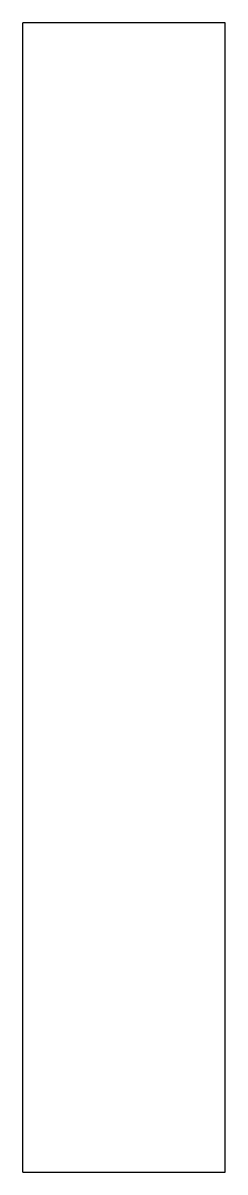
# Model space of a CAD drawing. Extents: x -91 to -40, y 12 to 302.
import ezdxf

# ---------------------------------------------------------------- set-up
doc = ezdxf.new("R2010")
doc.units = 0

msp = doc.modelspace()

# ---------------------------------------------------------------- linework, layer by layer
for p, q in [((-91, 12, -10), (-91, 302, -10)), ((-40, 302, -10), (-91, 302, -10)), ((-40, 12, -10), (-40, 302, -10)), ((-91, 12, -10), (-40, 12, -10))]:
    msp.add_line(p, q)

doc.saveas('drawing.dxf')
